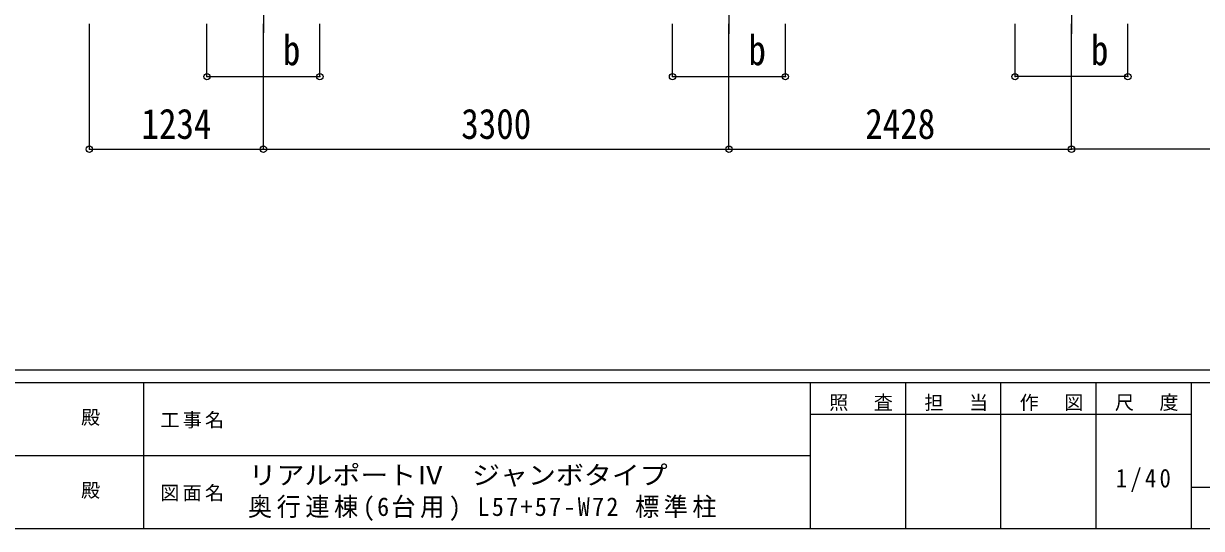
# Model space of a CAD drawing. Units: millimetres at full size. Extents: x -12578 to 12718, y -8779 to 8681.
# Drawn here: x -1455 to 6895, y -8779 to -5199 of the extents above; entities that cross this region are included whole.
import ezdxf
from ezdxf.enums import TextEntityAlignment as Align

# ---------------------------------------------------------------- set-up
doc = ezdxf.new("R2010")
doc.units = ezdxf.units.MM
doc.header["$LTSCALE"] = 45
doc.header["$PDMODE"] = 32
doc.header["$PDSIZE"] = 45
for name, color, linetype, lineweight in [('0-8_PARTS2', 2, 'Continuous', 9), ('0-A_寸法', 6, 'Continuous', 9), ('F-0_240', 7, 'Continuous', 9)]:
    doc.layers.add(name, color=color, linetype=linetype, lineweight=lineweight)
doc.styles.add('ＭＳ ゴシック', font='')
doc.styles.get('ＭＳ ゴシック').set_extended_font_data('MS Gothic')

msp = doc.modelspace()

# ---------------------------------------------------------------- linework, layer by layer
at = {"layer": '0-8_PARTS2'}
for p, q in [((245.65, -2059.01), (245.65, -5265.05)), ((3545.65, -2059.01), (3545.65, -5270.58)), ((5973.65, -2058.99), (5973.69, -5270.56))]:
    msp.add_line(p, q, dxfattribs=at)
at = {"layer": '0-A_寸法'}
for p, q in [((-988.34, -6089.93), (-988.34, -5200.53)), ((-154.35, -5574.94), (-154.35, -5200.53)), ((245.65, -6089.93), (245.65, -5200.53)), ((645.65, -5574.94), (645.65, -5200.53)), ((3145.65, -5574.94), (3145.65, -5200.53)), ((3545.65, -6089.93), (3545.65, -5200.53)), ((3945.65, -5574.94), (3945.65, -5200.53)), ((5573.7, -5574.93), (5573.69, -5200.52)), ((5973.66, -6089.91), (5973.64, -5200.51)), ((6373.7, -5574.92), (6373.69, -5200.51)), ((-154.35, -5574.94), (645.65, -5574.94)), ((3145.65, -5574.94), (3945.65, -5574.94)), ((6373.7, -5574.92), (5573.7, -5574.93)), ((-988.34, -6089.93), (245.65, -6089.93)), ((245.65, -6089.93), (3545.65, -6089.93)), ((3545.65, -6089.93), (5973.66, -6089.93)), ((9273.71, -6089.86), (5973.71, -6089.91))]:
    msp.add_line(p, q, dxfattribs=at)
for p in [(-154.35, -5574.94), (645.65, -5574.94), (3145.65, -5574.94), (3945.65, -5574.94), (5573.7, -5574.93), (6373.7, -5574.92), (-988.34, -6089.93), (245.65, -6089.93), (3545.65, -6089.93), (5973.66, -6089.91)]:
    msp.add_point(p, dxfattribs=at)
at = {"layer": 'F-0_240', "color": 5}
for p, q in [((-12578.18, -7653.98), (12081.82, -7653.98)), ((-12578.18, -7743.98), (8081.68, -7743.98)), ((-603.32, -7743.98), (-603.32, -8778.98)), ((4121.68, -7743.98), (4121.68, -8778.98)), ((4796.68, -7743.98), (4796.68, -8778.98)), ((5471.68, -7743.98), (5471.68, -8778.98)), ((6146.68, -7743.98), (6146.68, -8778.98)), ((6821.68, -7743.98), (6821.68, -8778.98)), ((4121.68, -7968.98), (6821.68, -7968.98)), ((-5103.32, -8261.48), (4121.68, -8261.48)), ((6821.68, -8486.48), (8081.68, -8486.48)), ((-12578.18, -8778.98), (12081.82, -8778.98))]:
    msp.add_line(p, q, dxfattribs=at)

# ---------------------------------------------------------------- texts
at = {"layer": '0-A_寸法', "color": 7, "style": 'ＭＳ ゴシック', "width": 0.85}
for s, p in [('b', (383.77, -5558.14)), ('b', (3683.77, -5558.14)), ('b', (6111.82, -5558.14)), ('1234', (-618.85, -6080.93)), ('3300', (1648.15, -6080.93)), ('2428', (4512.15, -6080.93))]:
    msp.add_text(s, height=214.4, dxfattribs=at).set_placement(p, align=Align.BOTTOM_LEFT)
at = {"layer": 'F-0_240', "style": 'ＭＳ ゴシック'}
for p in [(-1046.89, -8070.23), (-1046.89, -8587.74)]:
    msp.add_text('殿', height=98.97, dxfattribs=at).set_placement(p, align=Align.BOTTOM_LEFT)
at = {"layer": 'F-0_240', "style": 'ＭＳ ゴシック', "width": 1.1}
msp.add_text('リアルポートⅣ\u3000ジャンボタイプ', height=132, dxfattribs=at).set_placement((140.59, -8506.57), align=Align.BOTTOM_LEFT)
at = {"layer": 'F-0_240', "attachment_point": 7, "style": 'ＭＳ ゴシック'}
for s, insert, char_height in [('\\T1.17;照\u3000査', (4256.69, -7946.48), 98.97), ('\\T1.17;担\u3000当', (4931.69, -7946.48), 98.97), ('\\T1.17;作\u3000図', (5606.68, -7946.48), 98.97), ('\\T1.17;尺\u3000度', (6281.69, -7946.48), 98.97), ('\\T1.17;工事名', (-484.66, -8070.23), 98.97), ('\\T1.28;\\W0.9;1/40', (6287.31, -8520.23), 132), ('\\T1.17;図面名', (-484.66, -8587.74), 98.97), ('\\T1.19;\\W0.95;奥行連棟(6台用)\\~L57+57-W72\\~標準柱', (135.99, -8725.57), 132)]:
    msp.add_mtext(s, dxfattribs=dict(at, insert=insert, char_height=char_height))

doc.saveas('drawing.dxf')
